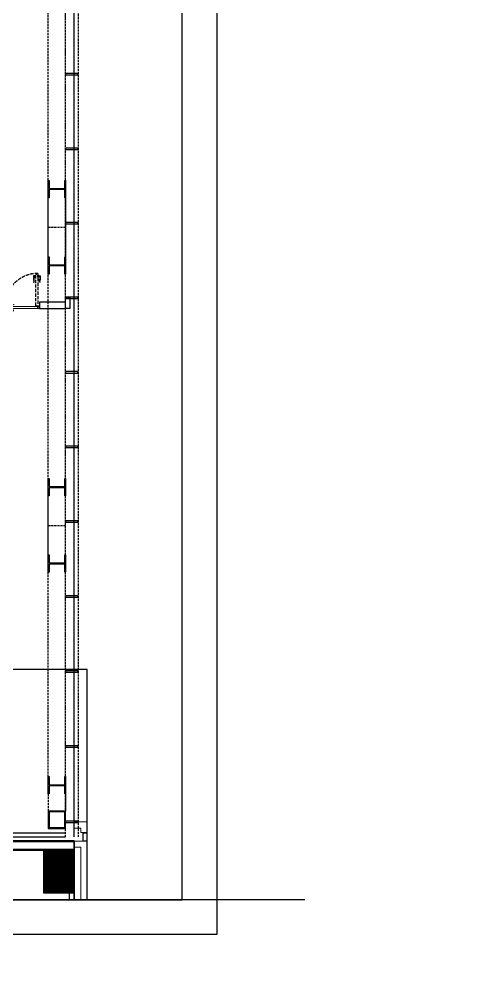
# Model space of a CAD drawing. Header units: millimetres. Extents: x 285006 to 3037698, y -2820855 to 192241.
# Drawn here: x 719719 to 729926, y -364134 to -341726 of the extents above; entities that cross this region are included whole.
import ezdxf
from ezdxf.xclip import XClip

# ---------------------------------------------------------------- set-up
doc = ezdxf.new("R2010")
doc.units = ezdxf.units.MM
doc.header["$XCLIPFRAME"] = 2
for name, pattern in [('1#C-6F$0$CONTINOUS', [0]), ('1#C-6F$0$DASHED2', [0.375, 0.25, -0.125]), ('DASH', [0.35, 0.25, -0.1]), ('WALL-1C-6F-1$0$CONTINOUS', [0])]:
    doc.linetypes.add(name, pattern=pattern)
for name, color, linetype in [('1#C-6F$0$0-XREF', 7, 'Continuous'), ('1#C-6F$0$S-W-BEAMLINE', 4, '1#C-6F$0$DASHED2'), ('4玻璃幕墙', 1, 'Continuous'), ('6铝型材', 8, 'Continuous'), ('___', 4, 'Continuous'), ('__附着_A10-J_KJ_2_B_28F_SEN22M3I_设计区$0$A_WALL_BRIK(砌块墙)', 190, 'Continuous'), ('COL-1A1B-4~12$0$S-PUB-COL', 6, 'Continuous'), ('COL-1A1B-4~12$0$S-PUB-COLHATCH', 8, 'Continuous'), ('DOOR', 60, 'Continuous'), ('DOOR--02', 8, 'Continuous'), ('DS-FINISH', 20, 'Continuous'), ('WALL', 255, 'Continuous'), ('WALL-地台', 8, 'Continuous')]:
    doc.layers.add(name, color=color, linetype=linetype)
for name, color, linetype, lineweight in [('EXWALL-1B-6F$0$A-SECT-MOLD1', 1, 'Continuous', 15), ('EXWALL-1B-6F$0$A-WALL-STON', 31, 'Continuous', 18), ('WALL-1A1B-6F$0$A-WALL', 2, 'Continuous', 50), ('WALL-1C-6F-1$0$A-FLOR-UNDR', 11, 'Continuous', 18), ('WALL-1C-6F-1$0$A-WALL-GLAZ', 142, 'Continuous', 18)]:
    doc.layers.add(name, color=color, linetype=linetype, lineweight=lineweight)

# ---------------------------------------------------------------- blocks, each defined once
blk = doc.blocks.new('WALL-1C-6F-1$0$mullion_____')
at = {"layer": '6铝型材'}
for p, q in [((-36798, -1713), (-36798, -1433)), ((-36798, -1433), (-36758, -1433)), ((-36758, -1713), (-36758, -1433)), ((-36798, -1713), (-36758, -1713)), ((-36778, -1713), (-36778, -1733))]:
    blk.add_line(p, q, dxfattribs=at)
blk = doc.blocks.new('WALL-1C-6F-1')
at = {"layer": '4玻璃幕墙'}
blk.add_lwpolyline([(98388635, 18768923), (98388635, 18793313)], dxfattribs=at)
at = {"layer": 'WALL-1C-6F-1$0$A-FLOR-UNDR', "linetype": 'WALL-1C-6F-1$0$CONTINOUS', "lineweight": -3, "ltscale": 3}
blk.add_line((98375185, 18769022), (98388435, 18769022), dxfattribs=at)
at = {"layer": 'WALL-地台', "linetype": 'DASH', "ltscale": 200}
for points in [[(98388435, 18768923), (98388435, 18793313)], [(98388735, 18768923), (98388735, 18793333)], [(98397574, 18787706), (98388735, 18788948)]]:
    blk.add_lwpolyline(points, dxfattribs=at)
at = {"layer": 'WALL-1C-6F-1$0$A-WALL-GLAZ', "lineweight": -3, "xscale": -1, "rotation": 89.99999957281068}
for p in [(98387002, 18749776), (98387002, 18748053), (98386998, 18746330), (98387002, 18744607), (98387002, 18742884), (98387002, 18741160), (98387002, 18739437), (98387002, 18737701), (98387002, 18735966), (98387002, 18734230), (98387002, 18732494)]:
    blk.add_blockref('WALL-1C-6F-1$0$mullion_____', p, dxfattribs=at)
blk = doc.blocks.new('1#C-6F$0$A$C346419F8')
at = {"layer": '1#C-6F$0$S-W-BEAMLINE', "color": 6, "linetype": '1#C-6F$0$CONTINOUS'}
for points in [[(0, 400), (0, 0), (400, 0), (400, 400)], [(20, 380), (20, 20), (380, 20), (380, 380)]]:
    blk.add_lwpolyline(points, close=True, dxfattribs=at)
blk = doc.blocks.new('1#C-6F$0$A$C13D20D7F')
at = {"layer": '1#C-6F$0$S-W-BEAMLINE', "color": 6, "linetype": '1#C-6F$0$CONTINOUS'}
blk.add_lwpolyline([(380, 200), (20, 200), (20, 13), (0, 13), (0, 413), (20, 413), (20, 225), (380, 225), (380, 413), (400, 413), (400, 13), (380, 13)], close=True, dxfattribs=at)
blk = doc.blocks.new('dfgdergherhre')
at = {"layer": 'WALL-地台', "linetype": 'DASH', "ltscale": 200}
for p, q in [((3281179, 4575341, 0), (3281179, 4627346, 0)), ((3281579, 4575341, 0), (3281579, 4627346, 0)), ((3281179, 4587361, 0), (3281179, 4588727, 0)), ((3281179, 4588044, 0), (3281579, 4588044, 0)), ((3281179, 4580468, 0), (3281179, 4581834, 0)), ((3281179, 4581151, 0), (3281579, 4581151, 0)), ((3281179, 4574941, 0), (3281179, 4574546, 0))]:
    blk.add_line(p, q, dxfattribs=at)
at = {"layer": '1#C-6F$0$0-XREF', "ltscale": 1.5, "rotation": 359.999308722076}
for name, p in [('1#C-6F$0$A$C13D20D7F', (3281179, 4588714, 0)), ('1#C-6F$0$A$C13D20D7F', (3281179, 4586948, 0)), ('1#C-6F$0$A$C13D20D7F', (3281179, 4581822, 0)), ('1#C-6F$0$A$C13D20D7F', (3281179, 4580056, 0)), ('1#C-6F$0$A$C13D20D7F', (3281179, 4574929, 0)), ('1#C-6F$0$A$C346419F8', (3281179, 4574146, 0))]:
    blk.add_blockref(name, p, dxfattribs=at)
blk = doc.blocks.new('EXWALL-1B-6F')
at = {"layer": 'EXWALL-1B-6F$0$A-SECT-MOLD1'}
blk.add_lwpolyline([(98388935, 18768832), (98388845, 18768832), (98388845, 18769012), (98388935, 18769012), (98388935, 18769022), (98388835, 18769022), (98388835, 18768822), (98388935, 18768822)], close=True, dxfattribs=at)
at = {"layer": 'EXWALL-1B-6F$0$A-WALL-STON'}
blk.add_lwpolyline([(98388635, 18769272), (98388935, 18769272), (98388935, 18769022), (98388785, 18769022), (98388785, 18769122), (98388635, 18769122)], close=True, dxfattribs=at)
for points in [[(98388635, 18766822), (98388935, 18766822), (98388935, 18768822), (98388635, 18768822)], [(98388635, 18766972), (98388785, 18766972), (98388785, 18768685), (98388635, 18768685)]]:
    blk.add_lwpolyline(points, dxfattribs=at)
blk = doc.blocks.new('A$C008C76B7')
at = {"color": 1}
blk.add_lwpolyline([(45714, -600), (45580, -600), (45580, -1400), (45700, -1400), (45700, -600)], dxfattribs=at)
blk = doc.blocks.new('DFGDFSHTHTR')
at = {"layer": 'COL-1A1B-4~12$0$S-PUB-COLHATCH'}
h = blk.add_hatch(dxfattribs=at)
h.set_pattern_fill('ANSI31', color=256)
h.set_pattern_definition([(45, (-97704493.1963, -18696461.15076), (-0.08838834764832, 0.08838834764832), [])])
h.paths.add_polyline_path([(561506, 65910), (562206, 65910), (562206, 66910), (561506, 66910)])
at = {"layer": 'COL-1A1B-4~12$0$S-PUB-COL'}
blk.add_lwpolyline([(561506, 66910), (562206, 66910), (562206, 65910), (561506, 65910)], close=True, dxfattribs=at)
at = {"layer": 'Defpoints'}
blk.add_lwpolyline([(532406, 66910), (544306, 66910), (544306, 66810), (548456, 66810), (548456, 67110), (562206, 67110), (562206, 66910), (562206, 66910), (562206, 45510), (561506, 45510), (561506, 45610), (553056, 45610), (553056, 45510), (552356, 45510), (552356, 45610), (544058, 45610), (544058, 45510), (543356, 45510)], dxfattribs=at)
at = {"layer": 'WALL-1A1B-6F$0$A-WALL'}
for p, q in [((562206, 67110), (552706, 67110)), ((562206, 66910), (553057, 66910))]:
    blk.add_line(p, q, dxfattribs=at)
for name, p in [('EXWALL-1B-6F', (-97826429, -18701712)), ('A$C008C76B7', (516506, 66510))]:
    blk.add_blockref(name, p)
blk = doc.blocks.new('*U498')
at = {"layer": 'DOOR', "linetype": 'Continuous', "lineweight": 0, "ltscale": 1000}
for points in [[(-808, 17), (-808, 50), (-1561, 50), (-1561, 50), (-1561, 50), (-1561, 50), (-1561, 50), (-1561, 50), (-1561, 50), (-1561, 50), (-1561, 50), (-1561, 50), (-1561, 50), (-1561, 50), (-1561, 50), (-1561, 50), (-1561, 50), (-1562, 50), (-1562, 18), (-1547, 18), (-1547, 0), (-1546, 0), (-1546, 0), (-1546, 0), (-1546, 0), (-792, 0), (-792, 17)], [(-805, 20), (-805, 50), (-39, 50), (-39, 50), (-39, 50), (-39, 50), (-39, 50), (-39, 50), (-39, 50), (-39, 50), (-39, 50), (-39, 50), (-39, 50), (-39, 50), (-39, 50), (-39, 50), (-39, 50), (-38, 50), (-38, 18), (-53, 18), (-53, 0), (-54, 0), (-54, 0), (-54, 0), (-54, 0), (-789, 0), (-789, 20), (-805, 20)]]:
    blk.add_lwpolyline(points, close=True, dxfattribs=at)
at = {"layer": 'DOOR--02', "linetype": 'DASH', "ltscale": 300}
for p, q in [((-1610, 726), (-1610, 612)), ((-1464, 726), (-1464, 612)), ((-136, 726), (-136, 612)), ((10, 726), (10, 612))]:
    blk.add_line(p, q, dxfattribs=at)
at = {"layer": 'DOOR--02'}
for p, q in [((-885, 98), (-999, 98)), ((-715, 98), (-601, 98)), ((-885, -48), (-999, -48)), ((-715, -48), (-601, -48))]:
    blk.add_line(p, q, dxfattribs=at)
at = {"layer": 'DOOR--02', "linetype": 'DASH', "ltscale": 300}
for points in [[(-1574, 727), (-1574, 762), (-1612, 762), (-1612, 719)], [(-1612, 762), (-1600, 752), (-1600, 726)], [(-1612, 726), (-1612, 612), (-1600, 612), (-1600, 726)], [(-1602, 726), (-1612, 726)], [(-1602, 726), (-1574, 726), (-1574, 726)], [(-1562, 726), (-1562, 777), (-1572, 776), (-1572, 726), (-1562, 726)], [(-1572, 760), (-1562, 760)], [(-1572, 743), (-1562, 743)], [(-1512, 726), (-1512, 777), (-1502, 776), (-1502, 726), (-1512, 726)], [(-1502, 760), (-1512, 760)], [(-1502, 743), (-1512, 743)], [(-1500, 727), (-1500, 762), (-1462, 762), (-1462, 719)], [(-1472, 726), (-1500, 726), (-1500, 726)], [(-1462, 762), (-1474, 752), (-1474, 726)], [(-1462, 726), (-1462, 612), (-1474, 612), (-1474, 726)], [(-1472, 726), (-1462, 726)], [(-100, 727), (-100, 762), (-138, 762), (-138, 719)], [(-138, 762), (-126, 752), (-126, 726)], [(-138, 726), (-138, 612), (-126, 612), (-126, 726)], [(-128, 726), (-138, 726)], [(-128, 726), (-100, 726), (-100, 726)], [(-88, 726), (-88, 777), (-98, 776), (-98, 726), (-88, 726)], [(-98, 760), (-88, 760)], [(-98, 743), (-88, 743)], [(-38, 726), (-38, 777), (-28, 776), (-28, 726), (-38, 726)], [(-28, 760), (-38, 760)], [(-28, 743), (-38, 743)], [(-26, 727), (-26, 762), (12, 762), (12, 719)], [(2, 726), (-26, 726), (-26, 726)], [(12, 762), (0, 752), (0, 726)], [(12, 726), (12, 612), (0, 612), (0, 726)], [(2, 726), (12, 726)]]:
    blk.add_lwpolyline(points, dxfattribs=at)
for points in [[(-1574, 761), (-1574, 727), (-1572, 727), (-1572, 761)], [(-1529, 805), (-1562, 805), (-1562, 51), (-1562, 51), (-1562, 51), (-1562, 51), (-1562, 51), (-1562, 51), (-1562, 51), (-1562, 51), (-1562, 51), (-1562, 51), (-1562, 51), (-1562, 51), (-1562, 51), (-1562, 51), (-1562, 51), (-1562, 50), (-1530, 50), (-1530, 65), (-1512, 65), (-1512, 66), (-1512, 66), (-1512, 66), (-1512, 66), (-1512, 820), (-1529, 820)], [(-1500, 761), (-1500, 727), (-1502, 727), (-1502, 761)], [(-100, 761), (-100, 727), (-98, 727), (-98, 761)], [(-68, 816), (-38, 816), (-38, 51), (-38, 51), (-38, 51), (-38, 51), (-38, 51), (-38, 51), (-38, 51), (-38, 51), (-38, 51), (-38, 51), (-38, 51), (-38, 51), (-38, 51), (-38, 51), (-38, 51), (-38, 50), (-70, 50), (-70, 65), (-88, 65), (-88, 66), (-88, 66), (-88, 66), (-88, 66), (-88, 801), (-68, 801), (-68, 816)], [(-26, 761), (-26, 727), (-28, 727), (-28, 761)]]:
    blk.add_lwpolyline(points, close=True, dxfattribs=at)
at = {"layer": 'DOOR--02'}
for points in [[(-885, 100), (-999, 100), (-999, 88), (-885, 88)], [(-884, 62), (-850, 62), (-850, 100), (-893, 100)], [(-886, 50), (-835, 50), (-835, 60), (-886, 60), (-886, 50)], [(-885, 90), (-885, 100)], [(-850, 100), (-859, 88), (-885, 88)], [(-885, 90), (-885, 62), (-885, 62)], [(-869, 60), (-869, 50)], [(-852, 60), (-852, 50)], [(-714, 50), (-765, 50), (-765, 60), (-714, 60), (-714, 50)], [(-716, 62), (-750, 62), (-750, 100), (-707, 100)], [(-750, 100), (-741, 88), (-715, 88)], [(-748, 60), (-748, 50)], [(-731, 60), (-731, 50)], [(-715, 100), (-601, 100), (-601, 88), (-715, 88)], [(-715, 90), (-715, 100)], [(-715, 90), (-715, 62), (-715, 62)], [(-885, -50), (-999, -50), (-999, -38), (-885, -38)], [(-884, -12), (-850, -12), (-850, -50), (-893, -50)], [(-886, 0), (-835, 0), (-835, -10), (-886, -10), (-886, 0)], [(-885, -40), (-885, -12), (-885, -12)], [(-850, -50), (-859, -38), (-885, -38)], [(-885, -40), (-885, -50)], [(-869, -10), (-869, 0)], [(-852, -10), (-852, 0)], [(-714, 0), (-765, 0), (-765, -10), (-714, -10), (-714, 0)], [(-716, -12), (-750, -12), (-750, -50), (-707, -50)], [(-750, -50), (-741, -38), (-715, -38)], [(-748, -10), (-748, 0)], [(-731, -10), (-731, 0)], [(-715, -40), (-715, -12), (-715, -12)], [(-715, -50), (-601, -50), (-601, -38), (-715, -38)], [(-715, -40), (-715, -50)]]:
    blk.add_lwpolyline(points, dxfattribs=at)
for points in [[(-850, 62), (-885, 62), (-885, 60), (-850, 60)], [(-750, 62), (-715, 62), (-715, 60), (-750, 60)], [(-850, -12), (-885, -12), (-885, -10), (-850, -10)], [(-750, -12), (-715, -12), (-715, -10), (-750, -10)]]:
    blk.add_lwpolyline(points, close=True, dxfattribs=at)
at = {"layer": 'DOOR--02', "linetype": 'DASH', "ltscale": 300}
for centre, radius, start, end in [((-1594, 38), 786, 0.8702, 84.0232), ((-39, 50), 766, 89.9252, 182.2459)]:
    blk.add_arc(centre, radius, start, end, dxfattribs=at)
at = {"layer": 'DS-FINISH', "linetype": 'Continuous', "lineweight": 0, "ltscale": 1000}
for points in [[(-1600, 50), (-1565, 50), (-1565, 15), (-1550, 15), (-1550, 0), (-1600, 0), (-1600, 50)], [(-35, 50), (0, 50), (0, 0), (-50, 0), (-50, 15), (-35, 15), (-35, 50), (0, 50)]]:
    blk.add_lwpolyline(points, dxfattribs=at)

msp = doc.modelspace()

# ---------------------------------------------------------------- linework, layer by layer
at = {"elevation": 0}
msp.add_lwpolyline([(726323.3, -362084), (714294.6, -362084), (714167.1, -362516), (714092.1, -361694.8), (713979.7, -362084), (703403.1, -362084)], dxfattribs=at)
at = {"layer": '1#C-6F$0$S-W-BEAMLINE', "linetype": 'Continuous', "ltscale": 1.5}
for p, q in [((720786.8, -345847.7, 0), (720786.9, -347213.7, 0)), ((720786.7, -359633.1, 0), (720786.7, -360028.6, 0))]:
    msp.add_line(p, q, dxfattribs=at)
at = {"layer": '__附着_A10-J_KJ_2_B_28F_SEN22M3I_设计区$0$A_WALL_BRIK(砌块墙)', "ltscale": 0.01, "elevation": 0}
msp.add_lwpolyline([(707536.8, -360628.5), (720786.8, -360628.6)], dxfattribs=at)
msp.add_lwpolyline([(710187, -360928), (720987, -360928), (720987, -360728), (710187, -360728)], close=True, dxfattribs=at)
at = {"layer": 'Defpoints', "elevation": 0}
msp.add_lwpolyline([(703937.4, -305204.9), (724287, -305204.9), (724287, -362884), (703937.4, -362884)], close=True, dxfattribs=at)
at = {"layer": 'WALL', "elevation": 0}
msp.add_lwpolyline([(720787, -348263.7), (720787, -348146.3), (720887, -348146.3), (720887, -348413.7), (720787, -348413.7)], dxfattribs=at)
msp.add_lwpolyline([(720187.2, -348413.7), (720787, -348413.7), (720787, -348263.7), (720187.2, -348263.7)], close=True, dxfattribs=at)

# ---------------------------------------------------------------- block references
at = {"layer": '1#C-6F$0$0-XREF', "ltscale": 1.5}
ref = msp.add_blockref('WALL-1C-6F-1', (-97667874.8, -19128364.2, 0), dxfattribs=dict(at, rotation=359.999308722076))
XClip(ref).set_block_clipping_path([(98372385.8231538981, 18767467.007476639), (98391135.4026873261, 18767467.2336917371), (98391134.7242774069, 18823696.4636914618), (98372385.144743979, 18823696.2374763638)])
at = {"layer": '___'}
ref = msp.add_blockref('DFGDFSHTHTR', (158781.3, -427838.1), dxfattribs=at)
XClip(ref).set_block_clipping_path([(545156.0811596321, 65754.0302144536), (562505.6606944352, 71079.9308441922)])
at = {"layer": '__附着_A10-J_KJ_2_B_28F_SEN22M3I_设计区$0$A_WALL_BRIK(砌块墙)'}
msp.add_blockref('dfgdergherhre', (-2560792, -4934574.6), dxfattribs=at)
at = {"layer": 'DS-FINISH'}
msp.add_blockref('*U498', (720187.2, -348413.7, 0), dxfattribs=at)

doc.saveas('drawing.dxf')
